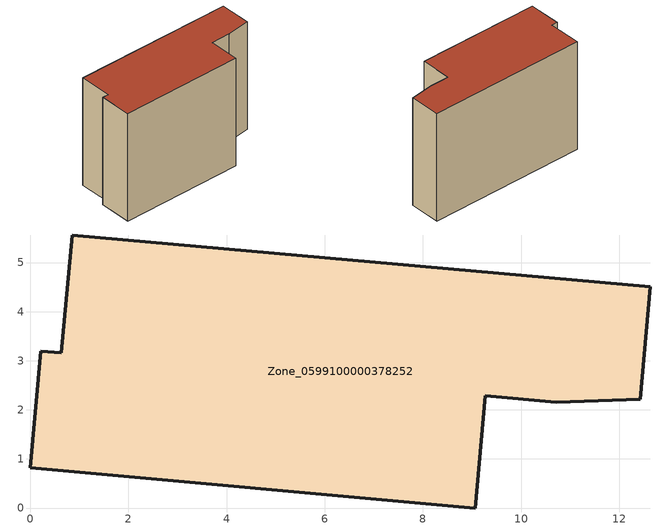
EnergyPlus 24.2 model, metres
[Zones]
Zone_0599100000378252
 floor ground (C_G): 9.06,0 0,0.82 0.21,3.2 0.63,3.16 0.85,5.56 12.63,4.51 12.42,2.22 10.71,2.15 9.27,2.28 z0
 wall outside (C_F): 0.63,3.16 0.21,3.2 0,0.82 9.06,0 9.27,2.28 10.71,2.15 12.42,2.22 12.63,4.51 0.85,5.56 0.63,3.16 z0:8.35
 roof outside (C_R): 10.71,2.15 12.42,2.22 12.63,4.51 0.85,5.56 0.63,3.16 0.21,3.2 0,0.82 9.06,0 9.27,2.28 z8.35
[BUILDING]
Pand.0599100000378252: North Axis=0; Terrain=City; Loads Convergence Tolerance Value=0.04; Temperature Convergence Tolerance Value=0.4; Solar Distribution=FullExterior; Maximum Number of Warmup Days=25; Minimum Number of Warmup Days=1
[Site:Location]
Rotterdam.The.Hague.AP_ZH_NLD Design_Conditions: Latitude=51.96; Longitude=4.45; Time Zone=1; Elevation=-4.5
[SITE:GROUNDTEMPERATURE:BUILDINGSURFACE]
18, 18, 18, 18, 18, 18, 18, 18, 18, 18, 18, 18
[MATERIAL] Thermal Absorptance=0.9; Solar Absorptance=0.7; Visible Absorptance=0.7
Name | Roughness | Thickness | Conductivity | Density | Specific Heat
G.TI.1992-2005 | MediumSmooth | 0.15 | 0.06 | 540 | 1210
F.TI.1992-2005 | Rough | 0.3 | 0.12 | 1920 | 840
R.TI.1992-2005 | MediumRough | 0.2 | 0.08 | 1500 | 1000
[CONSTRUCTION]
C_G: G.TI.1992-2005
C_F: F.TI.1992-2005
C_R: R.TI.1992-2005
[ZONE]
Zone_0599100000378252: Type=1; Multiplier=1; Ceiling Height=Autocalculate; Volume=Autocalculate; Floor Area=autocalculate; Part of Total Floor Area=Yes
[ZONEINFILTRATION:DESIGNFLOWRATE]
Infil_Zone_0599100000378252: Zone or ZoneList or Space or SpaceList=Zone_0599100000378252; Schedule=AlwaysOn; Design Flow Rate Calculation Method=Flow/Area; Flow Rate per Floor Area=0.0015; Constant Term Coefficient=1; Temperature Term Coefficient=0; Velocity Term Coefficient=0; Velocity Squared Term Coefficient=0
[HVACTEMPLATE:ZONE:IDEALLOADSAIRSYSTEM]
Zone_0599100000378252: Maximum Heating Supply Air Temperature=50; Minimum Cooling Supply Air Temperature=13; Maximum Heating Supply Air Humidity Ratio=0.0156; Minimum Cooling Supply Air Humidity Ratio=0.0077; Heating Limit=NoLimit; Cooling Limit=NoLimit; Dehumidification Control Type=ConstantSensibleHeatRatio; Cooling Sensible Heat Ratio=0.7; Dehumidification Setpoint=60; Humidification Control Type=None; Humidification Setpoint=30; Outdoor Air Method=None; Outdoor Air Flow Rate per Person=0.00944; Outdoor Air Flow Rate per Zone Floor Area=0; Outdoor Air Flow Rate per Zone=0; Demand Controlled Ventilation Type=None; Outdoor Air Economizer Type=NoEconomizer; Heat Recovery Type=None; Sensible Heat Recovery Effectiveness=0.7; Latent Heat Recovery Effectiveness=0.65
[ZONECONTROL:THERMOSTAT]
ThermostatControl_Zone_0599100000378252: Zone or ZoneList=Zone_0599100000378252; Control Type Schedule=DualSetpointControlType; Control 1=Thermostat_Zone_0599100000378252; Temperature Difference Between Cutout And Setpoint=0
[THERMOSTATSETPOINT:DUALSETPOINT]
Thermostat_Zone_0599100000378252: Heating Setpoint Temperature Schedule=HeatingSetpoint_Zone_0599100000378252; Cooling Setpoint Temperature Schedule=CoolingSetpoint_Zone_0599100000378252
[SCHEDULE:COMPACT]
HeatingSetpoint_Zone_0599100000378252: Through: 12/31, For: AllDays, Until: 24:00, 21
CoolingSetpoint_Zone_0599100000378252: Through: 12/31, For: AllDays, Until: 24:00, 24
DualSetpointControlType: Through: 12/31, For: AllDays, Until: 24:00, 4
AlwaysOn: Through: 12/31, For: AllDays, Until: 24:00, 1
